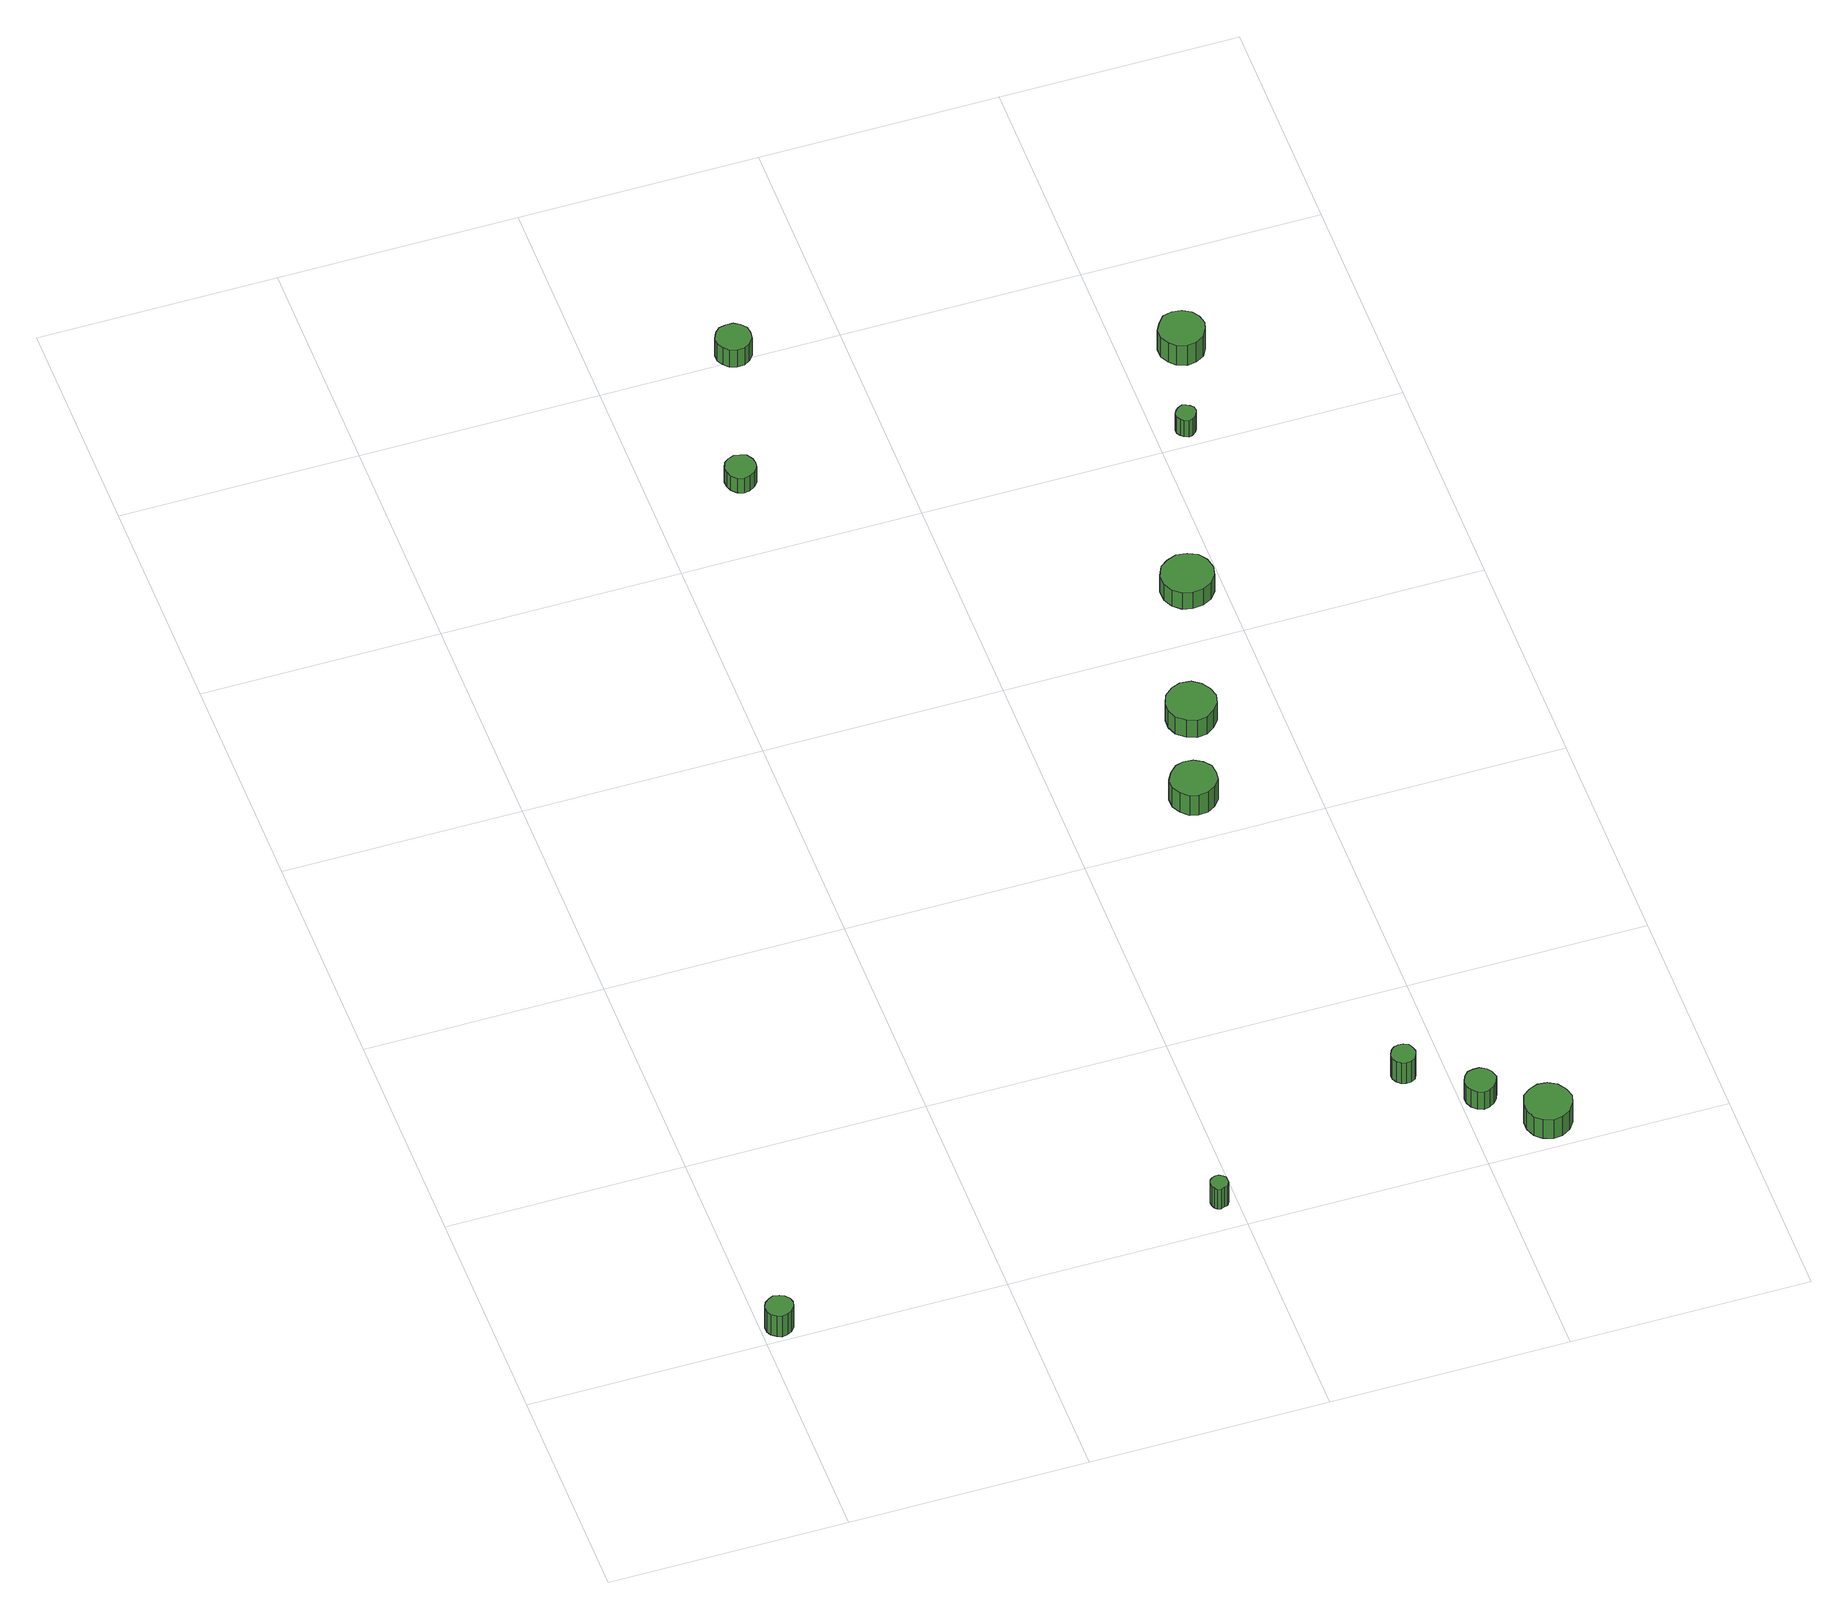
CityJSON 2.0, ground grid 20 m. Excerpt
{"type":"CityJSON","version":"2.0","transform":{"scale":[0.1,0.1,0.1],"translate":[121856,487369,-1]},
"CityObjects":{
"tree1":{"type":"SolitaryVegetationObject","attributes":{"function":"something"},"geometry":[{"type":"MultiSurface","lod":"1","boundaries":[[[0,1,2,3,4,5,6,7,8,9,10,11,12,13,14]],[[15,16,17,18,19,20,21,22,23,24,25,26,27,28,29]],[[0,29,28,1]],[[1,28,27,2]],[[2,27,26,3]],[[3,26,25,4]],[[4,25,24,5]],[[5,24,23,6]],[[6,23,22,7]],[[7,22,21,8]],[[8,21,20,9]],[[9,20,19,10]],[[10,19,18,11]],[[11,18,17,12]],[[12,17,16,13]],[[13,16,15,14]],[[14,15,29,0]]]}]},
"tree2":{"type":"SolitaryVegetationObject","attributes":{"function":"something"},"geometry":[{"type":"MultiSurface","lod":"1","boundaries":[[[30,31,32,33,34,35,36,37,38,39,40,41,42,43,44]],[[45,46,47,48,49,50,51,52,53,54,55,56,57,58,59]],[[30,59,58,31]],[[31,58,57,32]],[[32,57,56,33]],[[33,56,55,34]],[[34,55,54,35]],[[35,54,53,36]],[[36,53,52,37]],[[37,52,51,38]],[[38,51,50,39]],[[39,50,49,40]],[[40,49,48,41]],[[41,48,47,42]],[[42,47,46,43]],[[43,46,45,44]],[[44,45,59,30]]]}]},
"tree3":{"type":"SolitaryVegetationObject","attributes":{"function":"something"}},
"tree4":{"type":"SolitaryVegetationObject","attributes":{"function":"something"},"geometry":[{"type":"MultiSurface","lod":"1","boundaries":[[[60,61,62,63,64,65,66,67,68,69,70,71,72,73,74]],[[75,76,77,78,79,80,81,82,83,84,85,86,87,88,89]],[[60,89,88,61]],[[61,88,87,62]],[[62,87,86,63]],[[63,86,85,64]],[[64,85,84,65]],[[65,84,83,66]],[[66,83,82,67]],[[67,82,81,68]],[[68,81,80,69]],[[69,80,79,70]],[[70,79,78,71]],[[71,78,77,72]],[[72,77,76,73]],[[73,76,75,74]],[[74,75,89,60]]]}]},
"tree5":{"type":"SolitaryVegetationObject","attributes":{"function":"something"},"geometry":[{"type":"MultiSurface","lod":"1","boundaries":[[[90,91,92,93,94,95,96,97,98,99,100,101,102,103,104]],[[105,106,107,108,109,110,111,112,113,114,115,116,117,118,119]],[[90,119,118,91]],[[91,118,117,92]],[[92,117,116,93]],[[93,116,115,94]],[[94,115,114,95]],[[95,114,113,96]],[[96,113,112,97]],[[97,112,111,98]],[[98,111,110,99]],[[99,110,109,100]],[[100,109,108,101]],[[101,108,107,102]],[[102,107,106,103]],[[103,106,105,104]],[[104,105,119,90]]]}]},
"tree6":{"type":"SolitaryVegetationObject","attributes":{"function":"something"},"geometry":[{"type":"MultiSurface","lod":"1","boundaries":[[[120,121,122,123,124,125,126,127,128,129,130,131,132,133,134]],[[135,136,137,138,139,140,141,142,143,144,145,146,147,148,149]],[[120,149,148,121]],[[121,148,147,122]],[[122,147,146,123]],[[123,146,145,124]],[[124,145,144,125]],[[125,144,143,126]],[[126,143,142,127]],[[127,142,141,128]],[[128,141,140,129]],[[129,140,139,130]],[[130,139,138,131]],[[131,138,137,132]],[[132,137,136,133]],[[133,136,135,134]],[[134,135,149,120]]]}]},
"tree7":{"type":"SolitaryVegetationObject","attributes":{"function":"something"},"geometry":[{"type":"MultiSurface","lod":"1","boundaries":[[[150,151,152,153,154,155,156,157,158,159,160,161,162,163,164]],[[165,166,167,168,169,170,171,172,173,174,175,176,177,178,179]],[[150,179,178,151]],[[151,178,177,152]],[[152,177,176,153]],[[153,176,175,154]],[[154,175,174,155]],[[155,174,173,156]],[[156,173,172,157]],[[157,172,171,158]],[[158,171,170,159]],[[159,170,169,160]],[[160,169,168,161]],[[161,168,167,162]],[[162,167,166,163]],[[163,166,165,164]],[[164,165,179,150]]]}]},
"tree8":{"type":"SolitaryVegetationObject","attributes":{"function":"something"},"geometry":[{"type":"MultiSurface","lod":"1","boundaries":[[[180,181,182,183,184,185,186,187,188,189,190,191,192,193,194]],[[195,196,197,198,199,200,201,202,203,204,205,206,207,208,209]],[[180,209,208,181]],[[181,208,207,182]],[[182,207,206,183]],[[183,206,205,184]],[[184,205,204,185]],[[185,204,203,186]],[[186,203,202,187]],[[187,202,201,188]],[[188,201,200,189]],[[189,200,199,190]],[[190,199,198,191]],[[191,198,197,192]],[[192,197,196,193]],[[193,196,195,194]],[[194,195,209,180]]]}]},
"tree9":{"type":"SolitaryVegetationObject","attributes":{"function":"something"},"geometry":[{"type":"MultiSurface","lod":"1","boundaries":[[[210,211,212,213,214,215,216,217,218,219,220,221,222,223,224]],[[225,226,227,228,229,230,231,232,233,234,235,236,237,238,239]],[[210,239,238,211]],[[211,238,237,212]],[[212,237,236,213]],[[213,236,235,214]],[[214,235,234,215]],[[215,234,233,216]],[[216,233,232,217]],[[217,232,231,218]],[[218,231,230,219]],[[219,230,229,220]],[[220,229,228,221]],[[221,228,227,222]],[[222,227,226,223]],[[223,226,225,224]],[[224,225,239,210]]]}]},
"tree10":{"type":"SolitaryVegetationObject","attributes":{"function":"something"},"geometry":[{"type":"MultiSurface","lod":"1","boundaries":[[[240,241,242,243,244,245,246,247,248,249,250,251,252,253,254]],[[255,256,257,258,259,260,261,262,263,264,265,266,267,268,269]],[[240,269,268,241]],[[241,268,267,242]],[[242,267,266,243]],[[243,266,265,244]],[[244,265,264,245]],[[245,264,263,246]],[[246,263,262,247]],[[247,262,261,248]],[[248,261,260,249]],[[249,260,259,250]],[[250,259,258,251]],[[251,258,257,252]],[[252,257,256,253]],[[253,256,255,254]],[[254,255,269,240]]]}]},
"tree11":{"type":"SolitaryVegetationObject","attributes":{"function":"something"}},
"tree12":{"type":"SolitaryVegetationObject","attributes":{"function":"something"},"geometry":[{"type":"MultiSurface","lod":"1","boundaries":[[[270,271,272,273,274,275,276,277,278,279,280,281,282,283,284]],[[285,286,287,288,289,290,291,292,293,294,295,296,297,298,299]],[[270,299,298,271]],[[271,298,297,272]],[[272,297,296,273]],[[273,296,295,274]],[[274,295,294,275]],[[275,294,293,276]],[[276,293,292,277]],[[277,292,291,278]],[[278,291,290,279]],[[279,290,289,280]],[[280,289,288,281]],[[281,288,287,282]],[[282,287,286,283]],[[283,286,285,284]],[[284,285,299,270]]]}]},
"tree13":{"type":"SolitaryVegetationObject","attributes":{"function":"something"},"geometry":[{"type":"MultiSurface","lod":"1","boundaries":[[[300,301,302,303,304,305,306,307,308,309,310,311,312,313,314]],[[315,316,317,318,319,320,321,322,323,324,325,326,327,328,329]],[[300,329,328,301]],[[301,328,327,302]],[[302,327,326,303]],[[303,326,325,304]],[[304,325,324,305]],[[305,324,323,306]],[[306,323,322,307]],[[307,322,321,308]],[[308,321,320,309]],[[309,320,319,310]],[[310,319,318,311]],[[311,318,317,312]],[[312,317,316,313]],[[313,316,315,314]],[[314,315,329,300]]]}]},
"tree14":{"type":"SolitaryVegetationObject","attributes":{"function":"something"},"geometry":[{"type":"MultiSurface","lod":"1","boundaries":[[[330,331,332,333,334,335,336,337,338,339,340,341,342,343,344]],[[345,346,347,348,349,350,351,352,353,354,355,356,357,358,359]],[[330,359,358,331]],[[331,358,357,332]],[[332,357,356,333]],[[333,356,355,334]],[[334,355,354,335]],[[335,354,353,336]],[[336,353,352,337]],[[337,352,351,338]],[[338,351,350,339]],[[339,350,349,340]],[[340,349,348,341]],[[341,348,347,342]],[[342,347,346,343]],[[343,346,345,344]],[[344,345,359,330]]]}]}
},
"vertices":[
[27,16,31],[26,20,31],[23,24,31],[19,26,31],[14,27,31],[10,25,31],[6,22,31],[4,18,31],[4,13,31],[6,9,31],[10,6,31],[14,4,31],[19,5,31],[23,7,31],[26,11,31],[26,11,7],[23,7,7],[19,5,7],[14,4,7],[10,6,7],[6,9,7],[4,13,7],[4,18,7],[6,22,7],[10,25,7],[14,27,7],[19,26,7],[23,24,7],[26,20,7],[27,16,7],
[393,30,30],[393,33,30],[391,35,30],[388,37,30],[385,37,30],[382,36,30],[380,34,30],[379,31,30],[379,28,30],[380,25,30],[382,23,30],[385,22,30],[388,23,30],[391,24,30],[393,27,30],[393,27,7],[391,24,7],[388,23,7],[385,22,7],[382,23,7],[380,25,7],[379,28,7],[379,31,7],[380,34,7],[382,36,7],[385,37,7],[388,37,7],[391,35,7],[393,33,7],[393,30,7],
[288,877,25],[287,882,25],[284,887,25],[279,889,25],[274,890,25],[269,888,25],[265,885,25],[263,880,25],[263,875,25],[265,870,25],[269,866,25],[274,864,25],[279,865,25],[284,868,25],[287,872,25],[287,872,8],[284,868,8],[279,865,8],[274,864,8],[269,866,8],[265,870,8],[263,875,8],[263,880,8],[265,885,8],[269,888,8],[274,890,8],[279,889,8],[284,887,8],[287,882,8],[288,877,8],
[577,112,31],[576,116,31],[574,120,31],[570,122,31],[566,122,31],[562,121,31],[559,118,31],[557,114,31],[557,110,31],[559,106,31],[562,103,31],[566,102,31],[570,102,31],[574,104,31],[576,108,31],[576,108,7],[574,104,7],[570,102,7],[566,102,7],[562,103,7],[559,106,7],[557,110,7],[557,114,7],[559,118,7],[562,121,7],[566,122,7],[570,122,7],[574,120,7],[576,116,7],[577,112,7],
[328,1007,28],[327,1013,28],[323,1018,28],[318,1021,28],[312,1021,28],[306,1020,28],[302,1016,28],[299,1010,28],[299,1004,28],[302,999,28],[306,995,28],[312,993,28],[318,993,28],[323,996,28],[327,1001,28],[327,1001,8],[323,996,8],[318,993,8],[312,993,8],[306,995,8],[302,999,8],[299,1004,8],[299,1010,8],[302,1016,8],[306,1020,8],[312,1021,8],[318,1021,8],[323,1018,8],[327,1013,8],[328,1007,8],
[630,69,27],[628,75,27],[625,79,27],[620,82,27],[615,82,27],[610,81,27],[606,77,27],[604,72,27],[604,67,27],[606,62,27],[610,58,27],[615,56,27],[620,57,27],[625,60,27],[628,64,27],[628,64,7],[625,60,7],[620,57,7],[615,56,7],[610,58,7],[606,62,7],[604,67,7],[604,72,7],[606,77,7],[610,81,7],[615,82,7],[620,82,7],[625,79,7],[628,75,7],[630,69,7],
[524,444,30],[523,452,30],[518,458,30],[511,462,30],[503,463,30],[496,461,30],[490,455,30],[486,448,30],[486,440,30],[490,433,30],[496,427,30],[503,425,30],[511,426,30],[518,430,30],[523,436,30],[523,436,7],[518,430,7],[511,426,7],[503,425,7],[496,427,7],[490,433,7],[486,440,7],[486,448,7],[490,455,7],[496,461,7],[503,463,7],[511,462,7],[518,458,7],[523,452,7],[524,444,7],
[679,29,29],[677,37,29],[672,44,29],[665,48,29],[657,49,29],[649,46,29],[643,41,29],[640,33,29],[640,25,29],[643,17,29],[649,12,29],[657,9,29],[665,10,29],[672,14,29],[677,21,29],[677,21,7],[672,14,7],[665,10,7],[657,9,7],[649,12,7],[643,17,7],[640,25,7],[640,33,7],[643,41,7],[649,46,7],[657,49,7],[665,48,7],[672,44,7],[677,37,7],[679,29,7],
[551,524,28],[549,532,28],[544,539,28],[537,544,28],[528,545,28],[520,542,28],[513,536,28],[510,528,28],[510,520,28],[513,512,28],[520,506,28],[528,503,28],[537,504,28],[544,509,28],[549,515,28],[549,515,8],[544,509,8],[537,504,8],[528,503,8],[520,506,8],[513,512,8],[510,520,8],[510,528,8],[513,536,8],[520,542,8],[528,545,8],[537,544,8],[544,539,8],[549,532,8],[551,524,8],
[593,655,27],[591,664,27],[586,671,27],[578,675,27],[569,676,27],[561,673,27],[554,668,27],[550,659,27],[550,650,27],[554,642,27],[561,636,27],[569,634,27],[578,635,27],[586,639,27],[591,646,27],[591,646,8],[586,639,8],[578,635,8],[569,634,8],[561,636,8],[554,642,8],[550,650,8],[550,659,8],[554,668,8],[561,673,8],[569,676,8],[578,675,8],[586,671,8],[591,664,8],[593,655,8],
[634,817,27],[633,821,27],[631,823,27],[628,825,27],[625,826,27],[621,824,27],[619,822,27],[617,819,27],[617,815,27],[619,812,27],[621,810,27],[625,808,27],[628,809,27],[631,811,27],[633,814,27],[633,814,8],[631,811,8],[628,809,8],[625,808,8],[621,810,8],[619,812,8],[617,815,8],[617,819,8],[619,822,8],[621,824,8],[625,826,8],[628,825,8],[631,823,8],[633,821,8],[634,817,8],
[669,900,31],[667,908,31],[663,914,31],[656,918,31],[648,919,31],[640,917,31],[635,911,31],[631,904,31],[631,896,31],[635,889,31],[640,884,31],[648,881,31],[656,882,31],[663,886,31],[667,893,31],[667,893,8],[663,886,8],[656,882,8],[648,881,8],[640,884,8],[635,889,8],[631,896,8],[631,904,8],[635,911,8],[640,917,8],[648,919,8],[656,918,8],[663,914,8],[667,908,8],[669,900,8]
]}
